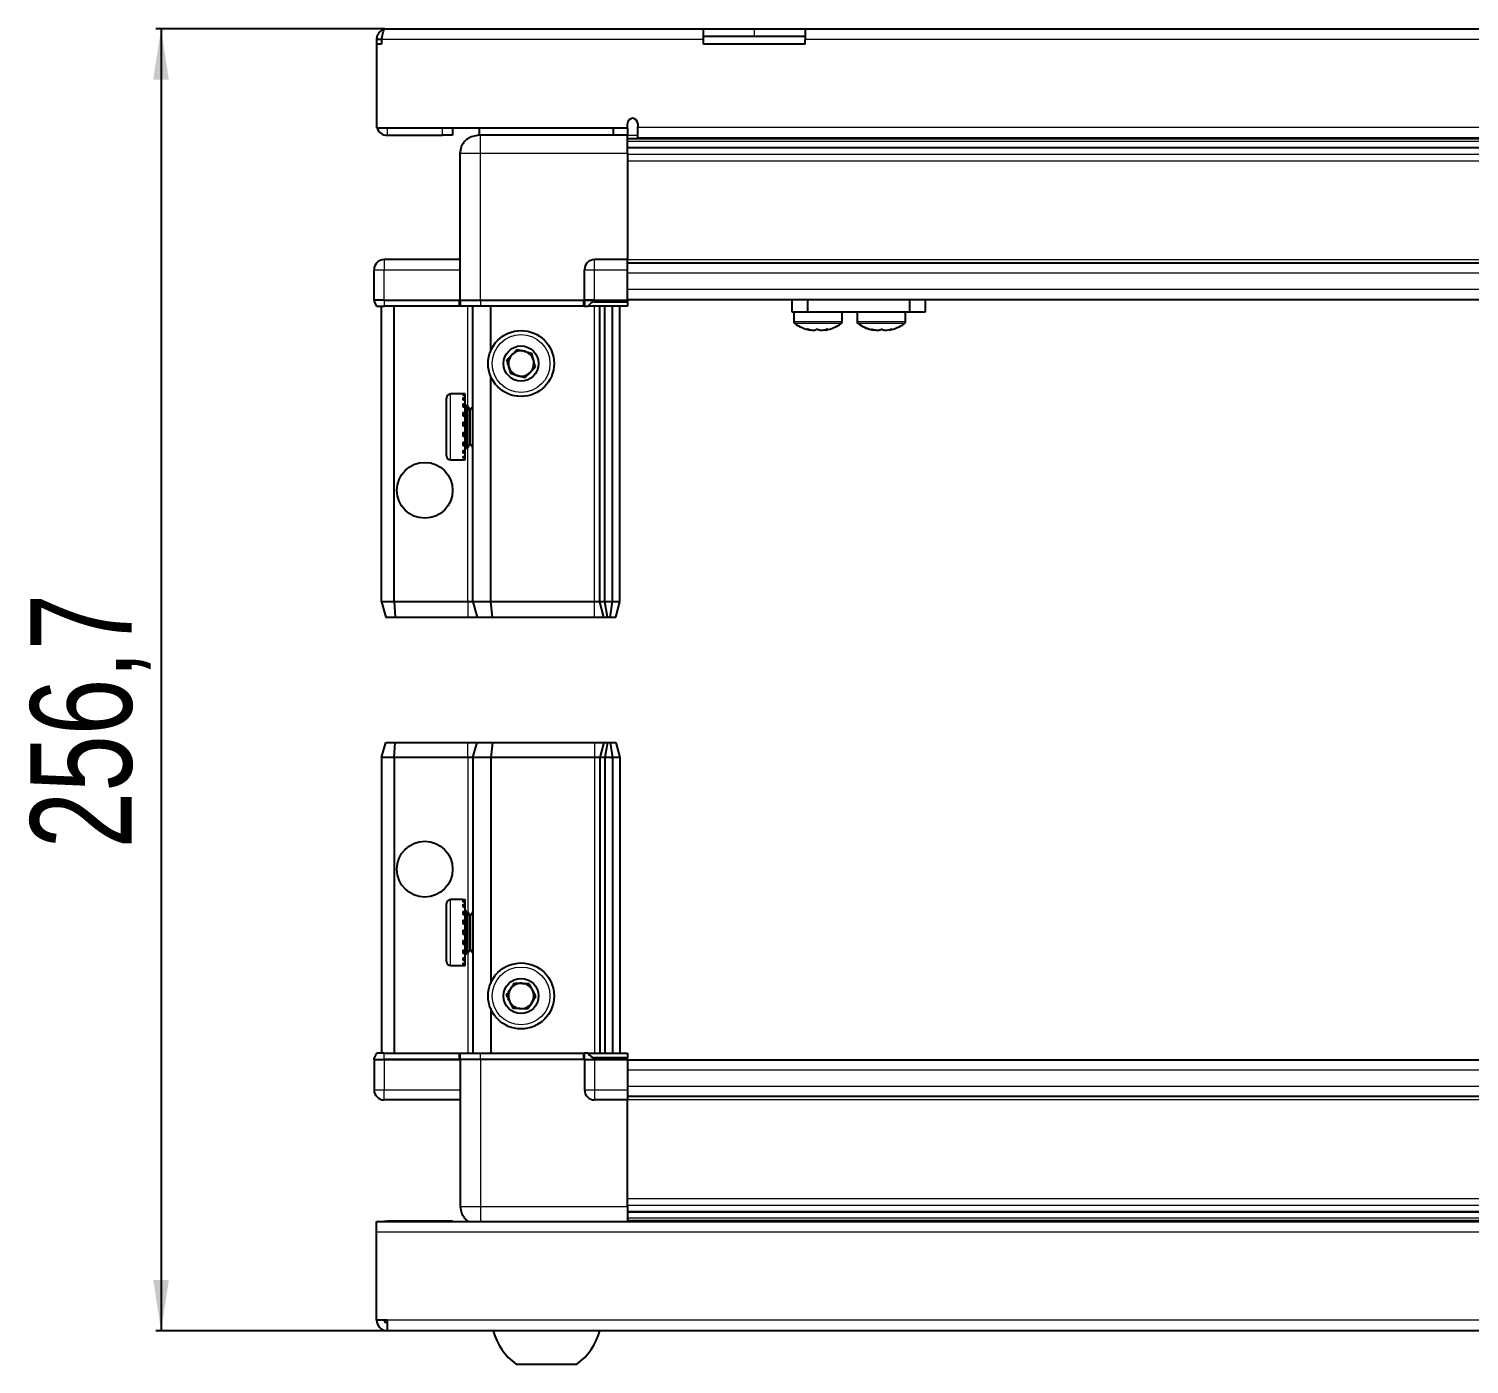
# Model space of a CAD drawing. Header units: millimetres. Extents: x 927 to 2550, y 481 to 1557.
# Drawn here: x 982.6 to 1266.6, y 481.1 to 744.4 of the extents above; entities that cross this region are included whole.
import ezdxf

# ---------------------------------------------------------------- set-up
doc = ezdxf.new("R2010")
doc.units = ezdxf.units.MM
doc.layers.add('FORMAT', color=7, linetype='Continuous')
doc.styles.add('SLDTEXTSTYLE0', font='TXT', dxfattribs={"width": 0.75})
doc.dimstyles.new('SLDDIMSTYLE0', dxfattribs={"dimtxt": 20, "dimasz": 10, "dimexe": 0, "dimexo": 0.0625, "dimgap": 5, "dimtad": 2, "dimdec": 1, "dimrnd": 1e-09, "dimzin": 12, "dimdsep": 46, "dimtxsty": 'SLDTEXTSTYLE0', "dimsah": 1, "dimcen": 0.09, "dimadec": 0, "dimazin": 3, "dimtfac": 1, "dimtofl": 0, "dimtmove": 0, "dimatfit": 3, "dimfxl": 0, "dimfrac": 2, "dimtolj": 1, "dimtzin": 12, "dimarcsym": 0})

# ---------------------------------------------------------------- blocks, each defined once
blk = doc.blocks.new('_D_8')
at = {"layer": 'FORMAT'}
for p, q in [((1052.76, 744.43), (1007.67, 744.43)), ((1008.67, 744.43), (1008.67, 487.73)), ((1053.26, 487.73), (1007.67, 487.73))]:
    blk.add_line(p, q, dxfattribs=at)
for points in [[(1008.67, 744.43), (1007.13, 734.43), (1010.21, 734.43)], [(1008.67, 487.73), (1010.21, 497.73), (1007.13, 497.73)]]:
    blk.add_solid(points, dxfattribs=at)
at = {"layer": 'FORMAT', "insert": (982.89, 582.83), "char_height": 20, "attachment_point": 1, "rotation": 90, "style": 'SLDTEXTSTYLE0'}
blk.add_mtext('256,7', dxfattribs=at)

msp = doc.modelspace()

# ---------------------------------------------------------------- linework, layer by layer
at = {"color": 7, "linetype": 'Continuous', "lineweight": 25}
for p, q in [((1052.77, 744.43), (1115.67, 744.43)), ((1115.67, 742.33), (1115.67, 744.43)), ((1115.67, 744.43), (1125.67, 744.43)), ((1125.67, 744.43), (1135.67, 744.43)), ((1135.67, 744.43), (1135.67, 742.33)), ((1135.67, 744.43), (1465.67, 744.43)), ((1052.17, 742.33), (1051.17, 742.33)), ((1051.17, 742.33), (1051.17, 741.43)), ((1051.17, 741.43), (1051.17, 724.93)), ((1052.17, 741.43), (1051.17, 741.43)), ((1052.17, 742.33), (1052.17, 741.43)), ((1125.67, 742.93), (1115.67, 742.93)), ((1115.67, 741.43), (1115.67, 742.33)), ((1135.67, 741.43), (1115.67, 741.43)), ((1135.67, 742.93), (1125.67, 742.93)), ((1135.67, 741.43), (1135.67, 742.33)), ((1051.17, 724.93), (1100.67, 724.93)), ((1066.17, 724.93), (1066.17, 723.43)), ((1071.42, 724.93), (1071.42, 723.43)), ((1097.92, 723.43), (1097.92, 724.93)), ((1100.67, 724.93), (1100.67, 725.78)), ((1100.67, 724.93), (1100.67, 723.43)), ((1102.67, 725.78), (1102.67, 725.03)), ((1102.67, 722.93), (1102.67, 725.03)), ((1053.27, 723.43), (1064.17, 723.43)), ((1066.17, 723.43), (1064.17, 723.43)), ((1100.67, 723.43), (1071.67, 723.43)), ((1100.67, 722.78), (1124.55, 722.78)), ((1102.67, 722.93), (1498.67, 722.93)), ((1119.17, 722.93), (1119.17, 722.78)), ((1119.34, 722.93), (1119.34, 722.78)), ((1119.54, 722.93), (1119.54, 722.78)), ((1120.09, 722.93), (1120.09, 722.78)), ((1120.51, 722.93), (1120.51, 722.78)), ((1121.4, 722.93), (1121.4, 722.78)), ((1121.98, 722.93), (1121.98, 722.78)), ((1123.12, 722.93), (1123.12, 722.78)), ((1123.81, 722.93), (1123.81, 722.78)), ((1124.55, 722.78), (1125.09, 722.78)), ((1125.09, 722.93), (1125.09, 722.78)), ((1125.09, 722.78), (1125.1, 722.78)), ((1125.1, 722.78), (1125.83, 722.78)), ((1125.28, 722.93), (1125.28, 722.78)), ((1125.78, 722.93), (1125.78, 722.78)), ((1125.83, 722.93), (1125.83, 722.78)), ((1125.83, 722.78), (1126.79, 722.78)), ((1125.83, 722.78), (1125.83, 722.78)), ((1126.79, 722.78), (1474.55, 722.78)), ((1127.12, 722.93), (1127.12, 722.78)), ((1127.13, 722.93), (1127.13, 722.78)), ((1127.83, 722.93), (1127.83, 722.78)), ((1129.01, 722.93), (1129.01, 722.78)), ((1129.62, 722.93), (1129.62, 722.78)), ((1130.57, 722.93), (1130.57, 722.78)), ((1131.02, 722.93), (1131.02, 722.78)), ((1131.65, 722.93), (1131.65, 722.78)), ((1131.9, 722.93), (1131.9, 722.78)), ((1132.15, 722.93), (1132.15, 722.78)), ((1132.17, 722.93), (1132.17, 722.78)), ((1067.67, 690.93), (1067.67, 719.93)), ((1500.67, 720.98), (1100.67, 720.98)), ((1500.67, 720.95), (1100.67, 720.95)), ((1100.67, 719.93), (1100.67, 698.93)), ((1067.67, 698.93), (1052.67, 698.93)), ((1100.67, 698.93), (1094.17, 698.93)), ((1100.67, 696.93), (1100.67, 698.93)), ((1050.67, 690.93), (1050.67, 696.93)), ((1092.17, 690.93), (1092.17, 696.93)), ((1100.67, 698.28), (1500.67, 698.28)), ((1100.67, 690.93), (1100.67, 696.93)), ((1050.67, 690.93), (1050.67, 690.93)), ((1050.67, 690.93), (1050.67, 690.59)), ((1050.67, 690.93), (1050.67, 690.59)), ((1052.67, 690.93), (1050.67, 690.93)), ((1050.67, 690.59), (1051.17, 689.73)), ((1050.67, 690.59), (1051.17, 689.73)), ((1052.67, 690.93), (1067.47, 690.93)), ((1067.47, 690.93), (1067.67, 690.93)), ((1067.67, 690.93), (1067.67, 689.73)), ((1067.67, 690.93), (1071.67, 690.93)), ((1071.67, 690.93), (1091.97, 690.93)), ((1091.97, 690.93), (1092.17, 690.93)), ((1092.17, 690.93), (1092.17, 689.73)), ((1094.17, 690.93), (1092.17, 690.93)), ((1092.17, 690.93), (1094.17, 690.93)), ((1094.17, 690.93), (1100.67, 690.93)), ((1094.17, 690.59), (1100.67, 690.59)), ((1100.67, 691.08), (1500.67, 691.08)), ((1100.67, 690.93), (1100.67, 690.59)), ((1100.67, 690.59), (1100.67, 689.73)), ((1133.12, 688.58), (1133.12, 691.08)), ((1136.12, 691.08), (1136.12, 688.58)), ((1156.32, 688.58), (1156.32, 691.08)), ((1159.32, 691.08), (1159.32, 688.58)), ((1051.17, 689.73), (1052.67, 689.73)), ((1052.17, 631.43), (1052.17, 689.73)), ((1067.47, 689.73), (1052.67, 689.73)), ((1054.67, 631.43), (1054.67, 689.73)), ((1067.67, 689.73), (1067.47, 689.73)), ((1071.67, 689.73), (1067.67, 689.73)), ((1070.17, 631.43), (1070.17, 689.73)), ((1091.97, 689.73), (1071.67, 689.73)), ((1073.67, 680.93), (1073.67, 689.73)), ((1092.17, 689.73), (1091.97, 689.73)), ((1092.17, 689.73), (1092.85, 689.73)), ((1100.67, 689.73), (1092.85, 689.73)), ((1095.17, 631.43), (1095.17, 689.73)), ((1096.17, 631.43), (1096.17, 689.73)), ((1097.67, 631.43), (1097.67, 689.73)), ((1099.17, 631.43), (1099.17, 689.73)), ((1136.12, 688.58), (1133.12, 688.58)), ((1133.47, 688.58), (1133.47, 686.67)), ((1156.32, 688.58), (1136.12, 688.58)), ((1142.97, 686.67), (1142.97, 688.58)), ((1145.92, 688.58), (1145.92, 686.67)), ((1145.97, 688.58), (1145.97, 686.67)), ((1155.47, 686.67), (1155.47, 688.58)), ((1159.32, 688.58), (1156.32, 688.58)), ((1073.67, 631.43), (1073.67, 675.93)), ((1064.97, 660.23), (1064.97, 671.63)), ((1068.67, 672.43), (1065.77, 672.43)), ((1068.17, 672.33), (1068.67, 672.33)), ((1068.17, 672.33), (1068.17, 672.17)), ((1068.17, 672.17), (1068.67, 672.17)), ((1068.17, 671.68), (1068.67, 671.68)), ((1068.17, 671.68), (1068.17, 671.3)), ((1068.17, 671.3), (1068.67, 671.3)), ((1068.17, 670.46), (1068.67, 670.46)), ((1068.17, 670.46), (1068.17, 669.91)), ((1068.67, 672.33), (1068.67, 672.43)), ((1068.67, 672.17), (1068.67, 672.33)), ((1068.67, 671.68), (1068.67, 672.17)), ((1068.67, 671.3), (1068.67, 671.68)), ((1068.67, 670.46), (1068.67, 671.3)), ((1068.67, 669.91), (1068.67, 670.46)), ((1068.17, 669.91), (1068.67, 669.91)), ((1068.17, 668.8), (1068.67, 668.8)), ((1068.17, 668.8), (1068.17, 668.12)), ((1068.17, 668.12), (1068.67, 668.12)), ((1068.77, 670.33), (1068.67, 670.33)), ((1068.67, 668.8), (1068.67, 669.91)), ((1068.67, 668.12), (1068.67, 668.8)), ((1068.67, 666.86), (1068.67, 668.12)), ((1068.77, 668.81), (1068.77, 670.33)), ((1068.77, 661.53), (1068.77, 668.81)), ((1069.66, 669.24), (1069.17, 669.93)), ((1069.17, 661.93), (1069.17, 669.93)), ((1070.14, 669.93), (1069.66, 669.24)), ((1069.66, 662.62), (1069.66, 669.24)), ((1070.17, 669.93), (1070.14, 669.93)), ((1070.14, 661.93), (1070.14, 669.93)), ((1068.17, 666.86), (1068.67, 666.86)), ((1068.17, 666.86), (1068.17, 666.12)), ((1068.17, 666.56), (1068.67, 666.56)), ((1068.17, 666.12), (1068.67, 666.12)), ((1068.17, 664.83), (1068.67, 664.83)), ((1068.17, 664.83), (1068.17, 664.11)), ((1068.17, 664.69), (1068.67, 664.69)), ((1068.67, 666.56), (1068.67, 666.86)), ((1068.67, 664.83), (1068.67, 666.12)), ((1068.67, 664.11), (1068.67, 664.69)), ((1068.17, 664.11), (1068.67, 664.11)), ((1068.17, 662.9), (1068.67, 662.9)), ((1068.17, 662.9), (1068.17, 662.27)), ((1068.17, 662.27), (1068.67, 662.27)), ((1068.67, 662.9), (1068.67, 664.11)), ((1068.67, 662.27), (1068.67, 662.9)), ((1068.67, 661.27), (1068.67, 662.27)), ((1069.17, 661.93), (1069.66, 662.62)), ((1069.66, 662.62), (1070.14, 661.93)), ((1070.14, 661.93), (1070.17, 661.93)), ((1065.77, 659.43), (1068.67, 659.43)), ((1068.17, 661.27), (1068.67, 661.27)), ((1068.17, 661.27), (1068.17, 660.79)), ((1068.17, 660.79), (1068.67, 660.79)), ((1068.17, 660.1), (1068.67, 660.1)), ((1068.17, 660.1), (1068.17, 659.81)), ((1068.17, 659.81), (1068.67, 659.81)), ((1068.17, 659.49), (1068.67, 659.49)), ((1068.17, 659.49), (1068.17, 659.43)), ((1068.17, 659.43), (1068.67, 659.43)), ((1068.67, 661.53), (1068.77, 661.53)), ((1068.67, 660.79), (1068.67, 661.27)), ((1068.67, 660.1), (1068.67, 660.79)), ((1068.67, 659.81), (1068.67, 660.1)), ((1068.67, 659.49), (1068.67, 659.81)), ((1068.67, 659.43), (1068.67, 659.49)), ((1068.67, 659.43), (1068.67, 659.43)), ((1054.67, 631.43), (1052.17, 631.43)), ((1052.17, 631.43), (1052.98, 628.43)), ((1069.17, 631.43), (1054.67, 631.43)), ((1054.67, 631.43), (1054.83, 628.43)), ((1070.17, 631.43), (1069.17, 631.43)), ((1073.67, 631.43), (1070.17, 631.43)), ((1070.17, 631.43), (1070.98, 628.43)), ((1094.17, 631.43), (1073.67, 631.43)), ((1074.01, 628.43), (1073.67, 631.43)), ((1095.17, 631.43), (1094.17, 631.43)), ((1096.17, 631.43), (1095.17, 631.43)), ((1095.98, 628.43), (1095.17, 631.43)), ((1097.67, 631.43), (1096.17, 631.43)), ((1096.72, 628.43), (1096.17, 631.43)), ((1097.22, 628.43), (1097.67, 631.43)), ((1099.17, 631.43), (1097.67, 631.43)), ((1098.37, 628.43), (1099.17, 631.43)), ((1052.98, 628.43), (1054.83, 628.43)), ((1054.83, 628.43), (1069.17, 628.43)), ((1069.17, 628.43), (1070.98, 628.43)), ((1070.98, 628.43), (1074.01, 628.43)), ((1074.01, 628.43), (1094.17, 628.43)), ((1094.17, 628.43), (1095.98, 628.43)), ((1095.98, 628.43), (1096.72, 628.43)), ((1096.72, 628.43), (1097.22, 628.43)), ((1097.22, 628.43), (1098.37, 628.43)), ((1052.17, 600.73), (1052.98, 603.73)), ((1052.98, 603.73), (1054.83, 603.73)), ((1054.67, 600.73), (1054.83, 603.73)), ((1054.83, 603.73), (1069.17, 603.73)), ((1069.17, 603.73), (1070.98, 603.73)), ((1070.17, 600.73), (1070.98, 603.73)), ((1070.98, 603.73), (1074.01, 603.73)), ((1074.01, 603.73), (1073.67, 600.73)), ((1074.01, 603.73), (1094.17, 603.73)), ((1094.17, 603.73), (1095.98, 603.73)), ((1095.98, 603.73), (1095.17, 600.73)), ((1095.98, 603.73), (1096.72, 603.73)), ((1096.72, 603.73), (1096.17, 600.73)), ((1096.72, 603.73), (1097.22, 603.73)), ((1097.22, 603.73), (1097.67, 600.73)), ((1097.22, 603.73), (1098.37, 603.73)), ((1098.37, 603.73), (1099.17, 600.73)), ((1052.17, 600.73), (1052.17, 542.43)), ((1054.67, 600.73), (1052.17, 600.73)), ((1069.17, 600.73), (1054.67, 600.73)), ((1054.67, 600.73), (1054.67, 542.43)), ((1070.17, 600.73), (1069.17, 600.73)), ((1070.17, 600.73), (1070.17, 542.43)), ((1073.67, 600.73), (1070.17, 600.73)), ((1073.67, 600.73), (1073.67, 556.23)), ((1094.17, 600.73), (1073.67, 600.73)), ((1095.17, 600.73), (1094.17, 600.73)), ((1096.17, 600.73), (1095.17, 600.73)), ((1095.17, 600.73), (1095.17, 542.43)), ((1096.17, 600.73), (1096.17, 542.43)), ((1097.67, 600.73), (1096.17, 600.73)), ((1097.67, 600.73), (1097.67, 542.43)), ((1099.17, 600.73), (1097.67, 600.73)), ((1099.17, 600.73), (1099.17, 542.43)), ((1064.97, 560.53), (1064.97, 571.93)), ((1068.17, 572.73), (1065.77, 572.73)), ((1068.17, 572.73), (1068.17, 572.72)), ((1068.17, 572.72), (1068.67, 572.72)), ((1068.17, 572.53), (1068.67, 572.53)), ((1068.17, 572.53), (1068.17, 572.31)), ((1068.17, 572.31), (1068.67, 572.31)), ((1068.17, 571.74), (1068.67, 571.74)), ((1068.17, 571.74), (1068.17, 571.31)), ((1068.17, 571.31), (1068.67, 571.31)), ((1068.67, 572.53), (1068.67, 572.72)), ((1068.67, 572.31), (1068.67, 572.53)), ((1068.67, 571.74), (1068.67, 572.31)), ((1068.67, 571.31), (1068.67, 571.74)), ((1068.67, 570.4), (1068.67, 571.31)), ((1068.17, 570.4), (1068.67, 570.4)), ((1068.17, 570.4), (1068.17, 569.81)), ((1068.17, 569.81), (1068.67, 569.81)), ((1068.17, 568.66), (1068.67, 568.66)), ((1068.17, 568.66), (1068.17, 567.96)), ((1068.77, 570.63), (1068.67, 570.63)), ((1068.67, 569.81), (1068.67, 570.4)), ((1068.67, 568.66), (1068.67, 569.81)), ((1068.67, 567.96), (1068.67, 568.66)), ((1068.77, 561.83), (1068.77, 570.63)), ((1069.66, 569.54), (1069.17, 570.23)), ((1069.17, 562.23), (1069.17, 570.23)), ((1070.14, 570.23), (1069.66, 569.54)), ((1069.66, 562.92), (1069.66, 569.54)), ((1070.17, 570.23), (1070.14, 570.23)), ((1070.14, 562.23), (1070.14, 570.23)), ((1068.17, 567.96), (1068.67, 567.96)), ((1068.17, 566.68), (1068.67, 566.68)), ((1068.17, 566.68), (1068.17, 565.94)), ((1068.17, 566.53), (1068.67, 566.53)), ((1068.17, 566.03), (1068.67, 566.03)), ((1068.17, 565.94), (1068.67, 565.94)), ((1068.67, 566.68), (1068.67, 567.96)), ((1068.67, 566.53), (1068.67, 566.68)), ((1068.67, 565.94), (1068.67, 566.03)), ((1068.67, 564.65), (1068.67, 565.94)), ((1068.17, 564.65), (1068.67, 564.65)), ((1068.17, 564.65), (1068.17, 563.95)), ((1068.17, 563.95), (1068.67, 563.95)), ((1068.17, 562.78), (1068.67, 562.78)), ((1068.17, 562.78), (1068.17, 562.18)), ((1068.67, 563.95), (1068.67, 564.65)), ((1068.67, 562.78), (1068.67, 563.95)), ((1068.67, 562.18), (1068.67, 562.78)), ((1069.17, 562.23), (1069.66, 562.92)), ((1069.66, 562.92), (1070.14, 562.23)), ((1065.77, 559.73), (1068.17, 559.73)), ((1068.17, 562.18), (1068.67, 562.18)), ((1068.17, 561.25), (1068.67, 561.25)), ((1068.17, 561.25), (1068.17, 560.8)), ((1068.17, 560.8), (1068.67, 560.8)), ((1068.17, 560.2), (1068.67, 560.2)), ((1068.17, 560.2), (1068.17, 559.96)), ((1068.17, 559.96), (1068.67, 559.96)), ((1068.17, 559.74), (1068.67, 559.74)), ((1068.17, 559.74), (1068.17, 559.73)), ((1068.17, 559.73), (1068.67, 559.73)), ((1068.67, 561.25), (1068.67, 562.18)), ((1068.67, 561.83), (1068.77, 561.83)), ((1068.67, 560.8), (1068.67, 561.25)), ((1068.67, 560.2), (1068.67, 560.8)), ((1068.67, 559.96), (1068.67, 560.2)), ((1068.67, 559.74), (1068.67, 559.96)), ((1068.67, 559.73), (1068.67, 559.74)), ((1070.14, 562.23), (1070.17, 562.23)), ((1073.67, 551.23), (1073.67, 542.43)), ((1051.17, 542.43), (1050.67, 541.56)), ((1050.67, 541.23), (1050.67, 541.56)), ((1050.67, 541.23), (1052.67, 541.23)), ((1050.67, 541.23), (1050.67, 535.23)), ((1052.67, 542.43), (1051.17, 542.43)), ((1052.67, 542.43), (1067.47, 542.43)), ((1067.47, 541.23), (1052.67, 541.23)), ((1052.67, 541.23), (1067.47, 541.23)), ((1067.47, 542.43), (1067.67, 542.43)), ((1067.67, 541.23), (1067.47, 541.23)), ((1067.67, 541.23), (1067.67, 542.43)), ((1067.67, 542.43), (1071.67, 542.43)), ((1071.67, 541.23), (1067.67, 541.23)), ((1067.67, 541.23), (1067.67, 512.23)), ((1071.67, 542.43), (1091.97, 542.43)), ((1091.97, 541.23), (1071.67, 541.23)), ((1091.97, 542.43), (1092.17, 542.43)), ((1092.17, 541.23), (1091.97, 541.23)), ((1092.17, 541.23), (1092.17, 542.43)), ((1092.85, 542.43), (1092.17, 542.43)), ((1092.17, 541.23), (1094.17, 541.23)), ((1092.17, 541.23), (1092.17, 535.23)), ((1092.85, 542.43), (1100.67, 542.43)), ((1100.67, 541.56), (1094.17, 541.56)), ((1100.67, 541.23), (1094.17, 541.23)), ((1094.17, 541.23), (1100.67, 541.23)), ((1100.67, 542.43), (1100.67, 541.56)), ((1100.67, 541.56), (1100.67, 541.56)), ((1100.67, 541.23), (1100.67, 541.56)), ((1100.67, 541.23), (1100.67, 541.23)), ((1100.67, 541.23), (1100.67, 535.23)), ((1500.67, 541.08), (1100.67, 541.08)), ((1100.67, 535.23), (1100.67, 533.23)), ((1067.67, 533.23), (1052.67, 533.23)), ((1100.67, 533.23), (1094.17, 533.23)), ((1500.67, 533.88), (1100.67, 533.88)), ((1100.67, 512.23), (1100.67, 533.23)), ((1051.17, 507.13), (1051.17, 509.23)), ((1051.17, 509.23), (1550.17, 509.23)), ((1066.17, 509.33), (1053.27, 509.33)), ((1066.17, 509.33), (1066.17, 509.23)), ((1100.67, 511.2), (1500.67, 511.2)), ((1100.67, 511.17), (1500.67, 511.17)), ((1124.55, 509.38), (1100.67, 509.38)), ((1119.17, 509.23), (1119.17, 509.38)), ((1119.21, 509.23), (1119.21, 509.38)), ((1119.48, 509.23), (1119.48, 509.38)), ((1119.74, 509.23), (1119.74, 509.38)), ((1120.39, 509.23), (1120.39, 509.38)), ((1120.86, 509.23), (1120.86, 509.38)), ((1121.82, 509.23), (1121.82, 509.38)), ((1122.44, 509.23), (1122.44, 509.38)), ((1123.63, 509.23), (1123.63, 509.38)), ((1124.29, 509.23), (1124.29, 509.38)), ((1124.34, 509.23), (1124.34, 509.38)), ((1125.64, 509.38), (1124.55, 509.38)), ((1126.37, 509.38), (1125.64, 509.38)), ((1125.64, 509.23), (1125.64, 509.38)), ((1125.64, 509.38), (1125.64, 509.38)), ((1125.65, 509.23), (1125.65, 509.38)), ((1126.15, 509.23), (1126.15, 509.38)), ((1126.38, 509.38), (1126.37, 509.38)), ((1126.38, 509.23), (1126.38, 509.38)), ((1126.79, 509.38), (1126.38, 509.38)), ((1474.55, 509.38), (1126.79, 509.38)), ((1127.65, 509.23), (1127.65, 509.38)), ((1128.34, 509.23), (1128.34, 509.38)), ((1129.47, 509.23), (1129.47, 509.38)), ((1130.04, 509.23), (1130.04, 509.38)), ((1130.91, 509.23), (1130.91, 509.38)), ((1131.31, 509.23), (1131.31, 509.38)), ((1131.84, 509.23), (1131.84, 509.38)), ((1132.04, 509.23), (1132.04, 509.38)), ((1132.17, 509.23), (1132.17, 509.38)), ((1051.17, 489.83), (1051.17, 507.13)), ((1053.27, 489.83), (1051.17, 489.83)), ((1053.27, 489.83), (1053.27, 487.73)), ((1548.07, 487.73), (1053.27, 487.73)), ((1078.67, 481.13), (1090.67, 481.13))]:
    msp.add_line(p, q, dxfattribs=at)
at = {"color": 8, "linetype": 'Continuous', "lineweight": 18}
for p, q in [((1125.67, 742.93), (1125.67, 744.43)), ((1115.67, 742.33), (1052.17, 742.33)), ((1465.67, 742.33), (1135.67, 742.33)), ((1053.27, 724.93), (1053.27, 723.43)), ((1064.17, 723.43), (1064.17, 724.93)), ((1102.67, 725.03), (1498.67, 725.03)), ((1100.67, 723.43), (1102.67, 723.43)), ((1500.67, 722.19), (1100.67, 722.19)), ((1071.67, 719.93), (1100.67, 719.93)), ((1071.67, 690.93), (1071.67, 719.93)), ((1100.67, 719.74), (1500.67, 719.74)), ((1500.67, 718.33), (1100.67, 718.33)), ((1052.67, 698.93), (1052.67, 696.93)), ((1094.17, 696.93), (1094.17, 698.93)), ((1100.67, 698.93), (1500.67, 698.93)), ((1050.67, 696.93), (1052.67, 696.93)), ((1052.67, 696.93), (1067.67, 696.93)), ((1052.67, 690.93), (1052.67, 696.93)), ((1092.17, 696.93), (1094.17, 696.93)), ((1094.17, 696.93), (1100.67, 696.93)), ((1094.17, 690.93), (1094.17, 696.93)), ((1100.67, 696.28), (1500.67, 696.28)), ((1100.67, 693.08), (1500.67, 693.08)), ((1052.67, 690.93), (1052.67, 689.73)), ((1067.47, 689.73), (1067.47, 690.93)), ((1071.67, 690.93), (1071.67, 689.73)), ((1091.97, 689.73), (1091.97, 690.93)), ((1094.17, 690.93), (1094.17, 690.59)), ((1069.17, 669.93), (1069.17, 689.73)), ((1094.17, 631.43), (1094.17, 689.73)), ((1142.97, 686.67), (1133.47, 686.67)), ((1142.78, 686.3), (1133.67, 686.3)), ((1145.97, 686.67), (1145.92, 686.67)), ((1155.47, 686.67), (1145.97, 686.67)), ((1146.17, 686.3), (1146.12, 686.3)), ((1155.28, 686.3), (1146.17, 686.3)), ((1065.77, 659.43), (1065.77, 672.43)), ((1069.17, 631.43), (1069.17, 661.93)), ((1069.17, 631.43), (1069.17, 628.43)), ((1094.17, 628.43), (1094.17, 631.43)), ((1069.17, 600.73), (1069.17, 603.73)), ((1094.17, 603.73), (1094.17, 600.73)), ((1069.17, 600.73), (1069.17, 570.23)), ((1094.17, 600.73), (1094.17, 542.43)), ((1065.77, 559.73), (1065.77, 572.73)), ((1069.17, 562.23), (1069.17, 542.43)), ((1052.67, 541.23), (1052.67, 542.43)), ((1052.67, 541.23), (1052.67, 535.23)), ((1067.47, 541.23), (1067.47, 542.43)), ((1071.67, 541.23), (1071.67, 542.43)), ((1071.67, 541.23), (1071.67, 512.23)), ((1091.97, 541.23), (1091.97, 542.43)), ((1094.17, 541.23), (1094.17, 541.56)), ((1094.17, 541.23), (1094.17, 535.23)), ((1100.67, 541.23), (1100.67, 541.56)), ((1500.67, 539.08), (1100.67, 539.08)), ((1050.67, 535.23), (1052.67, 535.23)), ((1052.67, 535.23), (1067.67, 535.23)), ((1052.67, 533.23), (1052.67, 535.23)), ((1092.17, 535.23), (1094.17, 535.23)), ((1094.17, 535.23), (1100.67, 535.23)), ((1094.17, 535.23), (1094.17, 533.23)), ((1500.67, 535.88), (1100.67, 535.88)), ((1500.67, 533.23), (1100.67, 533.23)), ((1071.67, 512.23), (1100.67, 512.23)), ((1100.67, 513.82), (1500.67, 513.82)), ((1500.67, 512.41), (1100.67, 512.41)), ((1053.27, 509.23), (1053.27, 509.33)), ((1100.67, 509.96), (1500.67, 509.96)), ((1550.17, 507.13), (1051.17, 507.13)), ((1548.07, 489.83), (1053.27, 489.83))]:
    msp.add_line(p, q, dxfattribs=at)
at = {"color": 7, "linetype": 'Continuous', "lineweight": 25, "flags": 128}
msp.add_lwpolyline([(1053.27, 509.33), (1052.86, 509.29), (1052.63, 509.23)], dxfattribs=at)
at = {"color": 7, "linetype": 'Continuous', "lineweight": 25}
for centre, radius in [((1079.67, 678.43), 6.5), ((1079.67, 678.43), 3.46), ((1060.67, 653.43), 5.5), ((1060.67, 578.73), 5.5), ((1079.67, 553.73), 6.5), ((1079.67, 553.73), 3.46)]:
    msp.add_circle(centre, radius, dxfattribs=at)
at = {"color": 8, "linetype": 'Continuous', "lineweight": 18}
for centre in [(1079.67, 678.43), (1079.67, 553.73)]:
    msp.add_circle(centre, 5.7, dxfattribs=at)
at = {"color": 7, "linetype": 'Continuous', "lineweight": 25}
for centre, radius, start, end in [((1053.27, 725.53), 2.1, 196.6015, 270), ((1101.67, 725.78), 1, 0, 180), ((1052.67, 696.93), 2, 90, 180), ((1094.17, 696.93), 2, 90, 180), ((1133.92, 686.67), 0.45, 180, 235.2821), ((1138.22, 692.88), 8, 235.2821, 258.9392), ((1138.22, 692.88), 8, 281.0076, 304.7179), ((1142.52, 686.67), 0.45, 304.7179, 0), ((1146.37, 686.67), 0.45, 180, 235.2821), ((1146.42, 686.67), 0.45, 180, 235.2821), ((1150.67, 692.88), 8, 235.2821, 256.5411), ((1150.72, 692.88), 8, 235.2821, 259.0625), ((1150.72, 692.88), 8, 280.8753, 304.7179), ((1155.02, 686.67), 0.45, 304.7179, 0), ((1079.67, 678.43), 2.5, 134.9221, 194.9221), ((1079.67, 678.43), 2.5, 74.9221, 134.9221), ((1079.67, 678.43), 2.5, 14.9221, 74.9221), ((1079.67, 678.43), 2.5, 314.9221, 14.9221), ((1079.67, 678.43), 2.5, 194.9221, 254.9221), ((1079.67, 678.43), 2.5, 254.9221, 314.9221), ((1065.77, 671.63), 0.8, 90, 180), ((1069.17, 670.33), 0.4, 180, 270), ((1069.17, 661.53), 0.4, 90, 180), ((1065.77, 660.23), 0.8, 180, 270), ((1065.77, 571.93), 0.8, 90, 180), ((1069.17, 570.63), 0.4, 180, 270), ((1065.77, 560.53), 0.8, 180, 270), ((1069.17, 561.83), 0.4, 90, 180), ((1079.67, 553.73), 2.5, 147.376, 207.376), ((1079.67, 553.73), 2.5, 87.376, 147.376), ((1079.67, 553.73), 2.5, 27.376, 87.376), ((1079.67, 553.73), 2.5, 327.376, 27.376), ((1079.67, 553.73), 2.5, 207.376, 267.376), ((1079.67, 553.73), 2.5, 267.376, 327.376), ((1052.67, 535.23), 2, 180, 270), ((1094.17, 535.23), 2, 180, 270), ((1053.27, 489.83), 2.1, 180, 270), ((1053.27, 489.83), 0.6, 180, 270), ((1085.7, 490.75), 11.91, 194.7004, 233.8734), ((1083.65, 490.75), 11.91, 306.1266, 345.2996)]:
    msp.add_arc(centre, radius, start, end, dxfattribs=at)
for centre, start_param, end_param in [((1094.17, 687.13), 0, 0.722734), ((1094.17, 545.02), 2.418858, 3.141593)]:
    msp.add_ellipse(centre, major_axis=(0, 3.46), ratio=0.57735, start_param=start_param, end_param=end_param, dxfattribs=at)
for points, knots in [([(1052.77, 744.33), (1052.69, 744.32), (1052.37, 744.28), (1051.89, 743.95), (1051.42, 743.4), (1051.2, 742.82), (1051.18, 742.45), (1051.17, 742.33)], [0, 0, 0, 0, 0.089262, 0.347509, 0.605751, 0.863994, 1, 1, 1, 1]), ([(1052.17, 742.33), (1052.22, 742.58), (1052.31, 743.07), (1052.44, 743.71), (1052.57, 744.18), (1052.68, 744.4), (1052.75, 744.42), (1052.77, 744.43)], [0, 0, 0, 0, 0.230255, 0.448522, 0.666786, 0.88505, 1, 1, 1, 1]), ([(1067.67, 719.93), (1067.72, 720.37), (1067.79, 721.04), (1068.23, 721.86), (1068.68, 722.42), (1069.24, 722.87), (1070.05, 723.31), (1070.73, 723.38), (1071.17, 723.43)], [0, 0, 0, 0, 0.239457, 0.368361, 0.5, 0.631639, 0.760543, 1, 1, 1, 1]), ([(1071.67, 723.43), (1071.61, 723.43), (1071.48, 723.43), (1071.31, 723.43), (1071.19, 723.43), (1071.18, 723.43), (1071.17, 723.43)], [0, 0, 0, 0, 0.249394, 0.500333, 0.750167, 1, 1, 1, 1]), ([(1100.67, 719.93), (1100.67, 720.32), (1100.67, 721.11), (1100.67, 722.16), (1100.67, 722.95), (1100.67, 723.37), (1100.67, 723.41), (1100.67, 723.43)], [0, 0, 0, 0, 0.214694, 0.429388, 0.644082, 0.858775, 1, 1, 1, 1]), ([(1136.72, 685.02), (1136.72, 685.02), (1136.72, 685.02), (1136.59, 685.05), (1136.41, 685.1), (1136.26, 685.15), (1136.18, 685.19), (1136.17, 685.2), (1136.17, 685.2), (1136.18, 685.2), (1136.2, 685.2), (1136.28, 685.18), (1136.57, 685.11), (1136.95, 685.04), (1137.36, 685.01), (1137.63, 685.04), (1137.79, 685.1), (1137.89, 685.17), (1137.97, 685.19), (1137.99, 685.2), (1138.01, 685.2), (1138.03, 685.2), (1138.07, 685.19), (1138.17, 685.16), (1138.33, 685.09), (1138.55, 685.03), (1138.85, 685.01), (1139.19, 685.03), (1139.5, 685.08), (1139.74, 685.13), (1139.86, 685.16), (1139.94, 685.18), (1140, 685.19), (1140.03, 685.2), (1140.05, 685.2), (1140.05, 685.2), (1140.06, 685.2)], [0, 0, 0, 0, 0.026098, 0.079837, 0.137205, 0.178357, 0.199039, 0.20334, 0.207689, 0.210723, 0.214544, 0.22148, 0.248602, 0.355777, 0.404897, 0.454423, 0.54605, 0.591404, 0.597119, 0.601325, 0.604382, 0.607444, 0.611991, 0.624229, 0.678519, 0.75975, 0.804305, 0.849026, 0.923625, 0.95136, 0.968708, 0.979996, 0.991142, 0.995473, 0.998845, 1, 1, 1, 1]), ([(1140.06, 685.2), (1140.06, 685.2), (1140.07, 685.2), (1140.07, 685.19), (1140.03, 685.16), (1139.88, 685.09), (1139.75, 685.04), (1139.69, 685.01), (1139.74, 685.02), (1139.75, 685.03)], [0, 0, 0, 0, 0.0151829, 0.0365363, 0.0956997, 0.3601423, 0.6752387, 0.8745348, 1, 1, 1, 1]), ([(1149.21, 685.02), (1149.21, 685.02), (1149.23, 685.02), (1149.09, 685.06), (1148.93, 685.13), (1148.81, 685.18), (1148.81, 685.2), (1148.82, 685.2), (1148.83, 685.2), (1148.86, 685.19), (1148.94, 685.18), (1149.28, 685.1), (1149.71, 685.02), (1150.14, 685.01), (1150.36, 685.05), (1150.53, 685.1), (1150.65, 685.15), (1150.73, 685.19), (1150.78, 685.2), (1150.8, 685.2), (1150.83, 685.2), (1150.85, 685.2), (1150.91, 685.18), (1151.05, 685.11), (1151.2, 685.04), (1151.5, 685.01), (1151.89, 685.04), (1152.27, 685.1), (1152.57, 685.17), (1152.68, 685.19), (1152.7, 685.2), (1152.72, 685.2), (1152.72, 685.2), (1152.72, 685.19), (1152.66, 685.16), (1152.48, 685.09), (1152.28, 685.03), (1152.25, 685.02), (1152.24, 685.02)], [0, 0, 0, 0, 0.028363, 0.080682, 0.138356, 0.167292, 0.170918, 0.173795, 0.176698, 0.18005, 0.186399, 0.213077, 0.319019, 0.35398, 0.399283, 0.447645, 0.482337, 0.499772, 0.503397, 0.507064, 0.509622, 0.512843, 0.51869, 0.541554, 0.631904, 0.673313, 0.715064, 0.792307, 0.830541, 0.835358, 0.838904, 0.841481, 0.844063, 0.847895, 0.858212, 0.90398, 0.972459, 1, 1, 1, 1]), ([(1076.88, 679.18), (1077.25, 679.54), (1077.93, 680.22), (1078.61, 680.9), (1078.93, 681.22)], [0, 0, 0, 0, 0.534686, 1, 1, 1, 1]), ([(1077.63, 676.39), (1077.54, 676.72), (1077.33, 677.52), (1077.07, 678.48), (1076.92, 679.06), (1076.88, 679.18)], [0, 0, 0, 0, 0.362901, 0.866875, 1, 1, 1, 1]), ([(1078.93, 681.22), (1079.43, 681.08), (1080.36, 680.83), (1081.29, 680.58), (1081.72, 680.46)], [0, 0, 0, 0, 0.534686, 1, 1, 1, 1]), ([(1081.72, 680.46), (1081.75, 680.34), (1081.9, 679.77), (1082.16, 678.8), (1082.37, 678.01), (1082.46, 677.68)], [0, 0, 0, 0, 0.133125, 0.637099, 1, 1, 1, 1]), ([(1080.42, 675.64), (1079.92, 675.77), (1078.99, 676.02), (1078.06, 676.27), (1077.63, 676.39)], [0, 0, 0, 0, 0.534686, 1, 1, 1, 1]), ([(1082.46, 677.68), (1082.09, 677.31), (1081.41, 676.63), (1080.73, 675.95), (1080.42, 675.64)], [0, 0, 0, 0, 0.534686, 1, 1, 1, 1]), ([(1076.79, 553.86), (1077.07, 554.29), (1077.59, 555.1), (1078.1, 555.91), (1078.34, 556.29)], [0, 0, 0, 0, 0.534686, 1, 1, 1, 1]), ([(1078.34, 556.29), (1078.86, 556.27), (1079.82, 556.22), (1080.78, 556.18), (1081.23, 556.16)], [0, 0, 0, 0, 0.534686, 1, 1, 1, 1]), ([(1081.23, 556.16), (1081.39, 555.85), (1081.77, 555.12), (1082.22, 554.24), (1082.5, 553.7), (1082.56, 553.59)], [0, 0, 0, 0, 0.3629006, 0.8668753, 1, 1, 1, 1]), ([(1078.12, 551.29), (1078.06, 551.41), (1077.78, 551.94), (1077.33, 552.82), (1076.95, 553.55), (1076.79, 553.86)], [0, 0, 0, 0, 0.133125, 0.637099, 1, 1, 1, 1]), ([(1081, 551.16), (1080.48, 551.19), (1079.52, 551.23), (1078.56, 551.27), (1078.12, 551.29)], [0, 0, 0, 0, 0.534686, 1, 1, 1, 1]), ([(1082.56, 553.59), (1082.28, 553.16), (1081.76, 552.35), (1081.24, 551.54), (1081, 551.16)], [0, 0, 0, 0, 0.534686, 1, 1, 1, 1]), ([(1067.67, 512.23), (1067.72, 511.79), (1067.79, 511.11), (1068.23, 510.29), (1068.68, 509.74), (1069.09, 509.38), (1069.35, 509.25), (1069.39, 509.23)], [0, 0, 0, 0, 0.3630185, 0.5584377, 0.7580039, 0.9575702, 1, 1, 1, 1]), ([(1100.67, 512.23), (1100.67, 511.83), (1100.67, 511.04), (1100.67, 510.02), (1100.67, 509.39), (1100.67, 509.24), (1100.67, 509.23)], [0, 0, 0, 0, 0.3255201, 0.6510403, 0.9765604, 1, 1, 1, 1])]:
    msp.add_open_spline(points, degree=3, knots=knots, dxfattribs=at)
at = {"color": 8, "linetype": 'Continuous', "lineweight": 18}
for points, knots in [([(1071.67, 719.93), (1071.67, 720.37), (1071.67, 721.04), (1071.67, 721.86), (1071.67, 722.42), (1071.67, 722.87), (1071.67, 723.31), (1071.67, 723.38), (1071.67, 723.43)], [0, 0, 0, 0, 0.239457, 0.368361, 0.5, 0.631639, 0.760543, 1, 1, 1, 1]), ([(1071.67, 512.23), (1071.67, 511.79), (1071.67, 511.11), (1071.67, 510.29), (1071.67, 509.74), (1071.67, 509.38), (1071.67, 509.25), (1071.67, 509.23)], [0, 0, 0, 0, 0.3630185, 0.5584377, 0.7580039, 0.9575702, 1, 1, 1, 1])]:
    msp.add_open_spline(points, degree=3, knots=knots, dxfattribs=at)
for points in [[(1067.67, 719.93), (1067.73, 719.93), (1067.85, 719.93), (1068.78, 719.93), (1070.1, 719.93), (1071.15, 719.93), (1071.67, 719.93)], [(1067.67, 512.23), (1067.73, 512.23), (1067.85, 512.23), (1068.78, 512.23), (1070.1, 512.23), (1071.15, 512.23), (1071.67, 512.23)]]:
    msp.add_open_spline(points, degree=3, dxfattribs=at)

# ---------------------------------------------------------------- dimensions: what is measured, and where the dimension line sits
at = {"layer": 'FORMAT'}
dim = msp.add_linear_dim(base=(1008.67, 487.73), p1=(1052.77, 744.43), p2=(1053.27, 487.73), angle=90, dimstyle='SLDDIMSTYLE0', dxfattribs=at)
dim.commit()
dim.dimension.update_dxf_attribs({"geometry": '_D_8', "text_midpoint": (1008.67, 616.08), "dimtype": 160})

doc.saveas('drawing.dxf')
